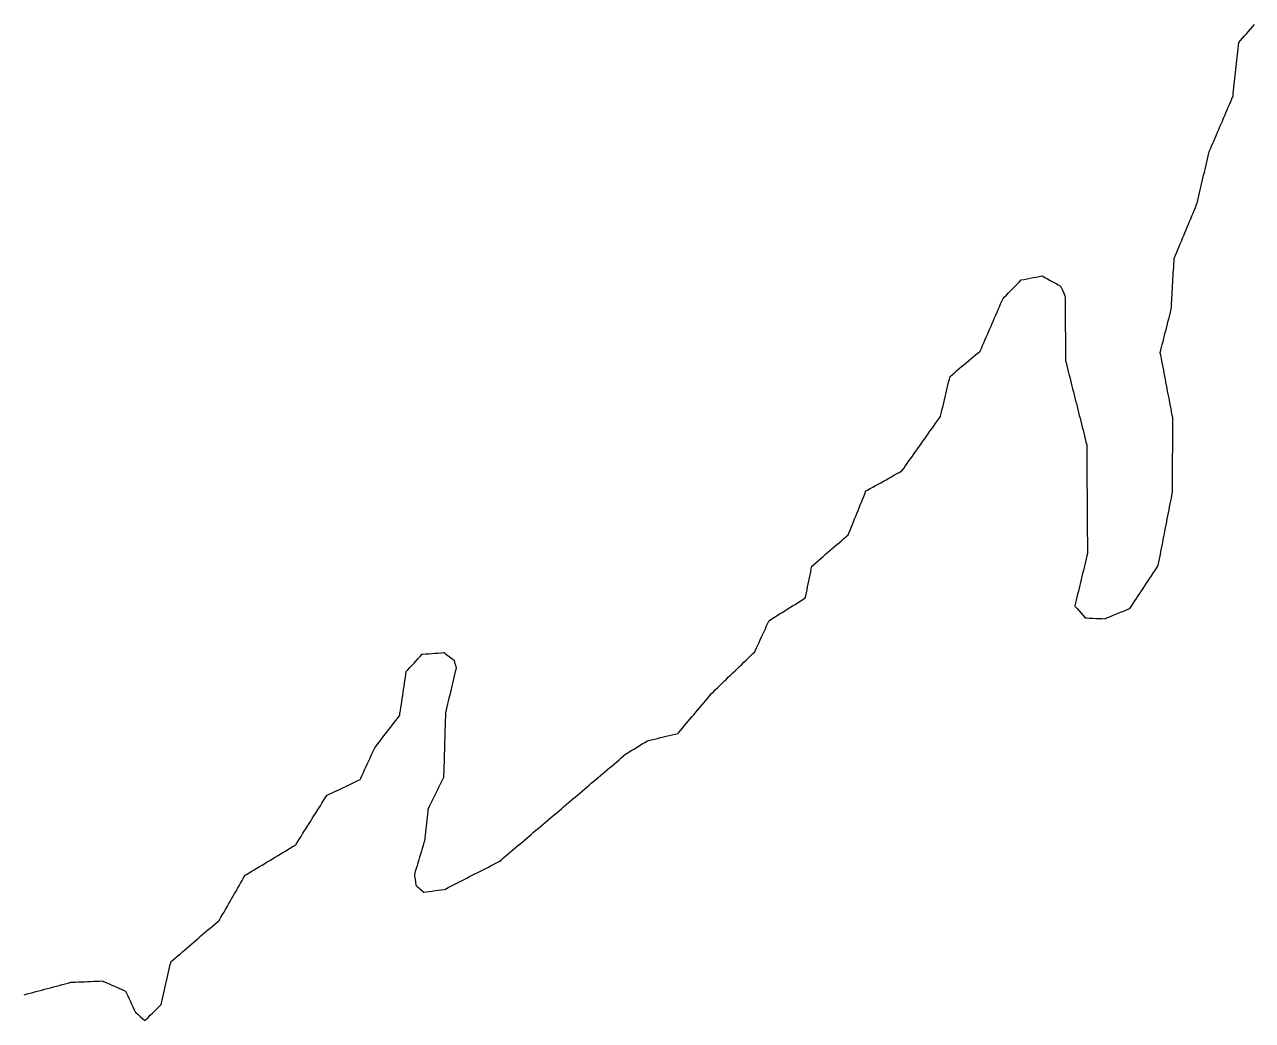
# Model space of a CAD drawing. Header units: millimetres. Extents: x 257 to 2289, y 96 to 1983.
# Drawn here: x 1321 to 1726.8, y 251.6 to 580.7 of the extents above; entities that cross this region are included whole.
import ezdxf

# ---------------------------------------------------------------- set-up
doc = ezdxf.new("R2010")
doc.units = ezdxf.units.MM
doc.layers.add('ALL_ISLANDS', color=7, linetype='Continuous')
doc.layers.add('OUTLINE_ISLAND_01', color=7, linetype='Continuous')

msp = doc.modelspace()

# ---------------------------------------------------------------- linework, layer by layer
at = {"layer": 'ALL_ISLANDS'}
msp.add_lwpolyline([(1320.8806, 260.119), (1321.8468, 260.3767), (1322.813, 260.6345), (1323.7793, 260.8923), (1324.7455, 261.1501), (1325.7117, 261.4078), (1326.6779, 261.6656), (1327.6441, 261.9234), (1328.6103, 262.1812), (1329.5765, 262.4389), (1330.5427, 262.6967), (1331.5089, 262.9545), (1332.4751, 263.2123), (1333.4413, 263.47), (1334.4075, 263.7278), (1335.3737, 263.9856), (1336.3399, 264.2434), (1336.8005, 264.2631), (1337.7996, 264.3058), (1338.7987, 264.3485), (1339.7978, 264.3913), (1340.7969, 264.434), (1341.796, 264.4767), (1342.7951, 264.5195), (1343.7941, 264.5622), (1344.7932, 264.6049), (1345.7923, 264.6476), (1346.7914, 264.6904), (1347.1096, 264.549), (1348.0234, 264.1428), (1348.9372, 263.7367), (1349.851, 263.3306), (1350.7648, 262.9244), (1351.6787, 262.5183), (1352.5925, 262.1122), (1353.5063, 261.706), (1354.4201, 261.2999), (1354.7258, 260.6353), (1355.1438, 259.7268), (1355.5617, 258.8183), (1355.9797, 257.9098), (1356.3976, 257.0014), (1356.8155, 256.0929), (1357.2335, 255.1844), (1357.6514, 254.2759), (1357.7331, 254.2073), (1358.4987, 253.564), (1359.2643, 252.9207), (1360.0299, 252.2774), (1360.7955, 251.6342), (1361.1171, 251.9499), (1361.8307, 252.6505), (1362.5442, 253.3511), (1363.2578, 254.0517), (1363.9713, 254.7523), (1364.6849, 255.4529), (1365.3984, 256.1535), (1366.112, 256.8541), (1366.2395, 257.4033), (1366.4656, 258.3774), (1366.6918, 259.3515), (1366.9179, 260.3256), (1367.1441, 261.2997), (1367.3702, 262.2738), (1367.5964, 263.2479), (1367.8225, 264.222), (1368.0487, 265.1961), (1368.2748, 266.1702), (1368.501, 267.1443), (1368.7271, 268.1184), (1368.9533, 269.0925), (1369.1794, 270.0666), (1369.4056, 271.0406), (1369.463, 271.0901), (1370.2212, 271.7422), (1370.9793, 272.3942), (1371.7375, 273.0463), (1372.4956, 273.6984), (1373.2538, 274.3505), (1374.0119, 275.0026), (1374.7701, 275.6547), (1375.5282, 276.3067), (1376.2864, 276.9588), (1377.0445, 277.6109), (1377.8027, 278.263), (1378.5608, 278.9151), (1379.319, 279.5671), (1380.0771, 280.2192), (1380.8353, 280.8713), (1381.5934, 281.5234), (1382.3516, 282.1755), (1383.1097, 282.8275), (1383.8679, 283.4796), (1384.626, 284.1317), (1385.3842, 284.7838), (1385.4282, 284.8603), (1385.9271, 285.7269), (1386.4259, 286.5936), (1386.9248, 287.4603), (1387.4237, 288.327), (1387.9225, 289.1936), (1388.4214, 290.0603), (1388.9202, 290.927), (1389.4191, 291.7937), (1389.918, 292.6604), (1390.4168, 293.527), (1390.9157, 294.3937), (1391.4146, 295.2604), (1391.9134, 296.1271), (1392.4123, 296.9938), (1392.9112, 297.8604), (1393.41, 298.7271), (1393.9089, 299.5938), (1394.3721, 299.8733), (1395.2283, 300.3899), (1396.0845, 300.9066), (1396.9407, 301.4232), (1397.797, 301.9398), (1398.6532, 302.4564), (1399.5094, 302.9731), (1400.3656, 303.4897), (1401.2218, 304.0063), (1402.078, 304.5229), (1402.9342, 305.0396), (1403.7904, 305.5562), (1404.6466, 306.0728), (1405.5029, 306.5894), (1406.3591, 307.1061), (1407.2153, 307.6227), (1408.0715, 308.1393), (1408.9277, 308.6559), (1409.7839, 309.1726), (1410.6401, 309.6892), (1410.7805, 309.9122), (1411.3133, 310.7584), (1411.846, 311.6047), (1412.3788, 312.4509), (1412.9116, 313.2972), (1413.4444, 314.1434), (1413.9772, 314.9897), (1414.5099, 315.8359), (1415.0427, 316.6822), (1415.5755, 317.5285), (1416.1083, 318.3747), (1416.641, 319.221), (1417.1738, 320.0672), (1417.7066, 320.9135), (1418.2394, 321.7597), (1418.7722, 322.606), (1419.3049, 323.4522), (1419.8377, 324.2985), (1420.3705, 325.1447), (1420.9033, 325.991), (1421.0512, 326.0615), (1421.9541, 326.4914), (1422.857, 326.9213), (1423.7599, 327.3512), (1424.6627, 327.7811), (1425.5656, 328.211), (1426.4685, 328.6409), (1427.3713, 329.0708), (1428.2742, 329.5007), (1429.1771, 329.9306), (1430.08, 330.3605), (1430.9828, 330.7904), (1431.8857, 331.2203), (1432.1295, 331.7444), (1432.5512, 332.6512), (1432.9729, 333.5579), (1433.3947, 334.4646), (1433.8164, 335.3713), (1434.2381, 336.2781), (1434.6598, 337.1848), (1435.0815, 338.0915), (1435.5032, 338.9983), (1435.925, 339.905), (1436.3467, 340.8117), (1436.7684, 341.7184), (1437.0858, 342.1331), (1437.6936, 342.9271), (1438.3015, 343.7212), (1438.9093, 344.5153), (1439.5172, 345.3093), (1440.125, 346.1034), (1440.7328, 346.8974), (1441.3407, 347.6915), (1441.9485, 348.4856), (1442.5563, 349.2796), (1443.1642, 350.0737), (1443.772, 350.8678), (1444.3799, 351.6618), (1444.9877, 352.4559), (1445.085, 353.0987), (1445.2346, 354.0874), (1445.3842, 355.0762), (1445.5339, 356.0649), (1445.6835, 357.0537), (1445.8332, 358.0424), (1445.9828, 359.0311), (1446.1324, 360.0199), (1446.2821, 361.0086), (1446.4317, 361.9974), (1446.5813, 362.9861), (1446.731, 363.9749), (1446.8806, 364.9636), (1447.0302, 365.9523), (1447.1799, 366.9411), (1447.6924, 367.5015), (1448.3672, 368.2395), (1449.042, 368.9775), (1449.7168, 369.7154), (1450.3916, 370.4534), (1451.0665, 371.1914), (1451.7413, 371.9294), (1452.4161, 372.6674), (1452.6588, 372.6842), (1453.6564, 372.7532), (1454.654, 372.8222), (1455.6516, 372.8913), (1456.6492, 372.9603), (1457.6469, 373.0294), (1458.6445, 373.0984), (1459.6421, 373.1675), (1459.7662, 373.0751), (1460.5682, 372.4778), (1461.3703, 371.8806), (1462.1724, 371.2834), (1462.9744, 370.6861), (1463.1557, 369.9558), (1463.3965, 368.9852), (1463.6374, 368.0146), (1463.605, 367.8795), (1463.3724, 366.9069), (1463.1397, 365.9344), (1462.907, 364.9618), (1462.6743, 363.9893), (1462.4417, 363.0167), (1462.209, 362.0442), (1461.9763, 361.0716), (1461.7436, 360.0991), (1461.511, 359.1265), (1461.2783, 358.1539), (1461.0456, 357.1814), (1460.8129, 356.2088), (1460.5803, 355.2363), (1460.3476, 354.2637), (1460.1149, 353.2912), (1460.1024, 352.8646), (1460.0731, 351.865), (1460.0437, 350.8654), (1460.0144, 349.8659), (1459.9851, 348.8663), (1459.9558, 347.8667), (1459.9265, 346.8671), (1459.8971, 345.8676), (1459.8678, 344.868), (1459.8385, 343.8684), (1459.8092, 342.8689), (1459.7798, 341.8693), (1459.7505, 340.8697), (1459.7212, 339.8702), (1459.6919, 338.8706), (1459.6625, 337.871), (1459.6332, 336.8714), (1459.6039, 335.8719), (1459.5746, 334.8723), (1459.5453, 333.8727), (1459.5159, 332.8732), (1459.4866, 331.8736), (1459.1781, 331.2498), (1458.7348, 330.3534), (1458.2914, 329.4571), (1457.8481, 328.5607), (1457.4048, 327.6643), (1456.9615, 326.768), (1456.5181, 325.8716), (1456.0748, 324.9753), (1455.6315, 324.0789), (1455.1882, 323.1825), (1454.7448, 322.2862), (1454.3015, 321.3898), (1454.2413, 320.8417), (1454.1321, 319.8477), (1454.0229, 318.8537), (1453.9137, 317.8597), (1453.8045, 316.8657), (1453.6953, 315.8716), (1453.5861, 314.8776), (1453.4769, 313.8836), (1453.3677, 312.8896), (1453.2585, 311.8956), (1453.1493, 310.9015), (1453.0057, 310.4215), (1452.7191, 309.4634), (1452.4326, 308.5053), (1452.146, 307.5473), (1451.8595, 306.5892), (1451.5729, 305.6311), (1451.2863, 304.6731), (1450.9998, 303.715), (1450.7132, 302.7569), (1450.4267, 301.7989), (1450.1401, 300.8408), (1449.8536, 299.8827), (1449.9324, 299.3004), (1450.0665, 298.3094), (1450.2007, 297.3185), (1450.3348, 296.3275), (1450.683, 296.0269), (1451.4399, 295.3734), (1452.1969, 294.7199), (1452.9538, 294.0664), (1453.7618, 294.1637), (1454.7546, 294.2831), (1455.7474, 294.4026), (1456.7403, 294.5221), (1457.7331, 294.6416), (1458.7259, 294.761), (1459.7188, 294.8805), (1460.0723, 295.061), (1460.9629, 295.5157), (1461.8536, 295.9704), (1462.7442, 296.4252), (1463.6348, 296.8799), (1464.5255, 297.3346), (1465.4161, 297.7893), (1466.3067, 298.2441), (1467.1974, 298.6988), (1468.088, 299.1535), (1468.9786, 299.6082), (1469.8693, 300.063), (1470.7599, 300.5177), (1471.6505, 300.9724), (1472.5411, 301.4271), (1473.4318, 301.8819), (1474.3224, 302.3366), (1475.213, 302.7913), (1476.1037, 303.246), (1476.9943, 303.7008), (1477.8849, 304.1555), (1478.5882, 304.7523), (1479.3506, 305.3994), (1480.1131, 306.0464), (1480.8755, 306.6935), (1481.638, 307.3405), (1482.4004, 307.9876), (1483.1628, 308.6346), (1483.9253, 309.2817), (1484.6877, 309.9287), (1485.4502, 310.5758), (1486.2126, 311.2228), (1486.9751, 311.8699), (1487.7375, 312.5169), (1488.5, 313.164), (1489.2624, 313.811), (1490.0249, 314.4581), (1490.7873, 315.1051), (1491.5497, 315.7522), (1492.3122, 316.3993), (1493.0746, 317.0463), (1493.8371, 317.6934), (1494.5995, 318.3404), (1495.362, 318.9875), (1496.1244, 319.6345), (1496.8869, 320.2816), (1497.6493, 320.9286), (1498.4118, 321.5757), (1499.1742, 322.2227), (1499.9366, 322.8698), (1500.6991, 323.5168), (1501.4615, 324.1639), (1502.224, 324.8109), (1502.9864, 325.458), (1503.7489, 326.105), (1504.5113, 326.7521), (1505.2738, 327.3991), (1506.0362, 328.0462), (1506.7987, 328.6933), (1507.5611, 329.3403), (1508.3235, 329.9874), (1509.086, 330.6344), (1509.8484, 331.2815), (1510.6109, 331.9285), (1511.3733, 332.5756), (1512.1358, 333.2226), (1512.8982, 333.8697), (1513.6607, 334.5167), (1514.4231, 335.1638), (1515.1856, 335.8108), (1515.948, 336.4579), (1516.7104, 337.1049), (1517.4729, 337.752), (1518.2353, 338.399), (1518.9978, 339.0461), (1519.7602, 339.6931), (1520.0292, 339.858), (1520.8819, 340.3804), (1521.7346, 340.9028), (1522.5873, 341.4252), (1523.44, 341.9477), (1524.2926, 342.4701), (1525.1453, 342.9925), (1525.998, 343.5149), (1526.8507, 344.0374), (1527.2684, 344.1389), (1528.2401, 344.3751), (1529.2118, 344.6113), (1530.1835, 344.8475), (1531.1552, 345.0836), (1532.1269, 345.3198), (1533.0986, 345.556), (1534.0703, 345.7922), (1535.042, 346.0284), (1536.0137, 346.2646), (1536.9854, 346.5008), (1537.1221, 346.6632), (1537.7659, 347.4284), (1538.4097, 348.1936), (1539.0535, 348.9588), (1539.6973, 349.724), (1540.3411, 350.4892), (1540.9849, 351.2544), (1541.6287, 352.0196), (1542.2725, 352.7848), (1542.9163, 353.55), (1543.5601, 354.3152), (1544.2039, 355.0804), (1544.8477, 355.8456), (1545.4915, 356.6107), (1546.1353, 357.3759), (1546.7791, 358.1411), (1547.4229, 358.9063), (1548.0667, 359.6715), (1548.6758, 360.2605), (1549.3947, 360.9557), (1550.1135, 361.6508), (1550.8324, 362.346), (1551.5512, 363.0411), (1552.2701, 363.7363), (1552.989, 364.4314), (1553.7078, 365.1266), (1554.4267, 365.8217), (1555.1456, 366.5169), (1555.8644, 367.212), (1556.5833, 367.9072), (1557.3022, 368.6023), (1558.021, 369.2975), (1558.7399, 369.9926), (1559.4588, 370.6878), (1560.1776, 371.3829), (1560.8965, 372.0781), (1561.6153, 372.7732), (1562.3342, 373.4684), (1562.4941, 373.8158), (1562.9124, 374.7241), (1563.3306, 375.6325), (1563.7488, 376.5408), (1564.167, 377.4491), (1564.5853, 378.3575), (1565.0035, 379.2658), (1565.4217, 380.1742), (1565.8399, 381.0825), (1566.2581, 381.9909), (1566.6764, 382.8992), (1567.0946, 383.8076), (1567.1584, 383.8473), (1568.0073, 384.3757), (1568.8563, 384.9041), (1569.7053, 385.4325), (1570.5543, 385.9609), (1571.4033, 386.4893), (1572.2523, 387.0178), (1573.1012, 387.5462), (1573.9502, 388.0746), (1574.7992, 388.603), (1575.6482, 389.1314), (1576.4972, 389.6599), (1577.3462, 390.1883), (1578.1951, 390.7167), (1579.0441, 391.2451), (1579.2, 391.9996), (1579.4022, 392.9789), (1579.6045, 393.9583), (1579.8068, 394.9376), (1580.009, 395.9169), (1580.2113, 396.8963), (1580.4135, 397.8756), (1580.6158, 398.8549), (1580.8181, 399.8342), (1581.0203, 400.8136), (1581.2226, 401.7929), (1581.8605, 402.3413), (1582.6187, 402.9932), (1583.377, 403.6452), (1584.1353, 404.2971), (1584.8936, 404.949), (1585.6519, 405.601), (1586.4101, 406.2529), (1587.1684, 406.9048), (1587.9267, 407.5568), (1588.685, 408.2087), (1589.4433, 408.8606), (1590.2015, 409.5125), (1590.9598, 410.1645), (1591.7181, 410.8164), (1592.4764, 411.4683), (1593.2347, 412.1203), (1593.4698, 412.7031), (1593.8439, 413.6305), (1594.218, 414.5579), (1594.5921, 415.4852), (1594.9662, 416.4126), (1595.3403, 417.34), (1595.7144, 418.2674), (1596.0885, 419.1948), (1596.4626, 420.1222), (1596.8367, 421.0496), (1597.2108, 421.977), (1597.5849, 422.9043), (1597.959, 423.8317), (1598.3331, 424.7591), (1598.7072, 425.6865), (1599.0813, 426.6139), (1599.6144, 426.9101), (1600.4885, 427.3957), (1601.3626, 427.8814), (1602.2368, 428.3671), (1603.1109, 428.8528), (1603.985, 429.3385), (1604.8592, 429.8242), (1605.7333, 430.3098), (1606.6075, 430.7955), (1607.4816, 431.2812), (1608.3557, 431.7669), (1609.2299, 432.2526), (1610.104, 432.7383), (1610.9781, 433.2239), (1610.9962, 433.2494), (1611.5741, 434.0656), (1612.152, 434.8817), (1612.7299, 435.6978), (1613.3077, 436.5139), (1613.8856, 437.33), (1614.4635, 438.1461), (1615.0414, 438.9622), (1615.6193, 439.7784), (1616.1972, 440.5945), (1616.7751, 441.4106), (1617.353, 442.2267), (1617.9309, 443.0428), (1618.5088, 443.8589), (1619.0866, 444.675), (1619.6645, 445.4912), (1620.2424, 446.3073), (1620.8203, 447.1234), (1621.3982, 447.9395), (1621.9761, 448.7556), (1622.554, 449.5717), (1623.1319, 450.3878), (1623.7098, 451.204), (1623.8581, 451.8249), (1624.0904, 452.7975), (1624.3227, 453.7701), (1624.555, 454.7428), (1624.7873, 455.7154), (1625.0196, 456.6881), (1625.252, 457.6607), (1625.4843, 458.6333), (1625.7166, 459.606), (1625.9489, 460.5786), (1626.1812, 461.5513), (1626.4135, 462.5239), (1626.6458, 463.4965), (1626.8781, 464.4692), (1626.8792, 464.4701), (1627.6455, 465.1125), (1628.4119, 465.755), (1629.1782, 466.3974), (1629.9445, 467.0399), (1630.7108, 467.6824), (1631.4771, 468.3248), (1632.2435, 468.9673), (1633.0098, 469.6097), (1633.7761, 470.2522), (1634.5424, 470.8946), (1635.3088, 471.5371), (1636.0751, 472.1796), (1636.8414, 472.822), (1637.2341, 473.7262), (1637.6325, 474.6434), (1638.0309, 475.5606), (1638.4293, 476.4779), (1638.8277, 477.3951), (1639.2261, 478.3123), (1639.6245, 479.2295), (1640.0229, 480.1467), (1640.4213, 481.0639), (1640.8197, 481.9811), (1641.2181, 482.8984), (1641.6165, 483.8156), (1642.0149, 484.7328), (1642.4133, 485.65), (1642.8117, 486.5672), (1643.2101, 487.4844), (1643.6085, 488.4016), (1644.0069, 489.3189), (1644.4053, 490.2361), (1644.8023, 490.637), (1645.506, 491.3474), (1646.2098, 492.0579), (1646.9135, 492.7684), (1647.6172, 493.4789), (1648.3209, 494.1893), (1649.0246, 494.8998), (1649.7284, 495.6103), (1650.4321, 496.3208), (1651.3772, 496.5082), (1652.3581, 496.7028), (1653.3389, 496.8973), (1654.3198, 497.0919), (1655.3007, 497.2865), (1656.2816, 497.481), (1657.2625, 497.6756), (1657.3153, 497.6463), (1658.1897, 497.1611), (1659.0641, 496.6759), (1659.9385, 496.1907), (1660.8129, 495.7055), (1661.6873, 495.2203), (1662.5617, 494.7351), (1663.4361, 494.2499), (1663.6318, 493.8172), (1664.044, 492.9061), (1664.4561, 491.995), (1664.8683, 491.0839), (1664.873, 490.5757), (1664.8822, 489.5757), (1664.8914, 488.5758), (1664.9007, 487.5758), (1664.9099, 486.5758), (1664.9191, 485.5759), (1664.9284, 484.5759), (1664.9376, 483.576), (1664.9468, 482.576), (1664.9561, 481.5761), (1664.9653, 480.5761), (1664.9745, 479.5761), (1664.9838, 478.5762), (1664.993, 477.5762), (1665.0022, 476.5763), (1665.0115, 475.5763), (1665.0207, 474.5764), (1665.0299, 473.5764), (1665.0392, 472.5764), (1665.0484, 471.5765), (1665.0576, 470.5765), (1665.0669, 469.5766), (1665.2036, 469.0343), (1665.4481, 468.0647), (1665.6926, 467.095), (1665.9371, 466.1254), (1666.1816, 465.1557), (1666.4261, 464.1861), (1666.6706, 463.2164), (1666.9151, 462.2468), (1667.1596, 461.2771), (1667.4041, 460.3075), (1667.6486, 459.3378), (1667.8931, 458.3682), (1668.1376, 457.3985), (1668.3822, 456.4289), (1668.6267, 455.4592), (1668.8712, 454.4896), (1669.1157, 453.5199), (1669.3602, 452.5503), (1669.6047, 451.5806), (1669.8492, 450.611), (1670.0937, 449.6414), (1670.3382, 448.6717), (1670.5827, 447.7021), (1670.8272, 446.7324), (1671.0717, 445.7628), (1671.3162, 444.7931), (1671.5607, 443.8235), (1671.8052, 442.8538), (1672.0497, 441.8842), (1672.0497, 441.8815), (1672.0564, 440.8815), (1672.0632, 439.8815), (1672.0699, 438.8816), (1672.0766, 437.8816), (1672.0834, 436.8816), (1672.0901, 435.8816), (1672.0968, 434.8817), (1672.1035, 433.8817), (1672.1103, 432.8817), (1672.117, 431.8817), (1672.1237, 430.8818), (1672.1305, 429.8818), (1672.1372, 428.8818), (1672.1439, 427.8818), (1672.1506, 426.8818), (1672.1574, 425.8819), (1672.1641, 424.8819), (1672.1708, 423.8819), (1672.1776, 422.8819), (1672.1843, 421.882), (1672.191, 420.882), (1672.1977, 419.882), (1672.2045, 418.882), (1672.2112, 417.882), (1672.2179, 416.8821), (1672.2247, 415.8821), (1672.2314, 414.8821), (1672.2381, 413.8821), (1672.2448, 412.8822), (1672.2516, 411.8822), (1672.2583, 410.8822), (1672.265, 409.8822), (1672.2718, 408.8823), (1672.2785, 407.8823), (1672.2852, 406.8823), (1672.2919, 405.8823), (1672.1129, 405.1423), (1671.8777, 404.1703), (1671.6426, 403.1984), (1671.4074, 402.2264), (1671.1723, 401.2544), (1670.9371, 400.2825), (1670.7019, 399.3105), (1670.4668, 398.3386), (1670.2316, 397.3666), (1669.9965, 396.3947), (1669.7613, 395.4227), (1669.5261, 394.4507), (1669.291, 393.4788), (1669.0558, 392.5068), (1668.8207, 391.5349), (1668.5855, 390.5629), (1668.3503, 389.591), (1668.1152, 388.619), (1668.2434, 388.4687), (1668.8924, 387.7079), (1669.5415, 386.9471), (1670.1905, 386.1864), (1670.8395, 385.4256), (1671.4885, 384.6648), (1672.0238, 384.6397), (1673.0227, 384.5928), (1674.0216, 384.5459), (1675.0205, 384.4991), (1676.0194, 384.4522), (1677.0183, 384.4053), (1678.0172, 384.3584), (1678.0208, 384.3599), (1678.9444, 384.7433), (1679.868, 385.1266), (1680.7916, 385.51), (1681.7152, 385.8934), (1682.6388, 386.2767), (1683.5624, 386.6601), (1684.486, 387.0434), (1685.4096, 387.4268), (1686.3332, 387.8102), (1686.8437, 388.5809), (1687.3959, 389.4146), (1687.9481, 390.2483), (1688.5004, 391.082), (1689.0526, 391.9157), (1689.6048, 392.7494), (1690.157, 393.5831), (1690.7092, 394.4168), (1691.2614, 395.2505), (1691.8137, 396.0842), (1692.3659, 396.9179), (1692.9181, 397.7516), (1693.4703, 398.5853), (1694.0225, 399.419), (1694.5747, 400.2527), (1695.127, 401.0864), (1695.6792, 401.9201), (1695.8249, 402.6707), (1696.0156, 403.6524), (1696.2062, 404.634), (1696.3968, 405.6157), (1696.5875, 406.5973), (1696.7781, 407.579), (1696.9687, 408.5607), (1697.1594, 409.5423), (1697.35, 410.524), (1697.5406, 411.5056), (1697.7313, 412.4873), (1697.9219, 413.469), (1698.1125, 414.4506), (1698.3032, 415.4323), (1698.4938, 416.4139), (1698.6844, 417.3956), (1698.8751, 418.3773), (1699.0657, 419.3589), (1699.2563, 420.3406), (1699.447, 421.3223), (1699.6376, 422.3039), (1699.8282, 423.2856), (1700.0189, 424.2672), (1700.2095, 425.2489), (1700.4001, 426.2306), (1700.402, 426.6426), (1700.4064, 427.6426), (1700.4108, 428.6426), (1700.4153, 429.6426), (1700.4197, 430.6425), (1700.4242, 431.6425), (1700.4286, 432.6425), (1700.433, 433.6425), (1700.4375, 434.6425), (1700.4419, 435.6425), (1700.4463, 436.6425), (1700.4508, 437.6425), (1700.4552, 438.6425), (1700.4596, 439.6425), (1700.4641, 440.6424), (1700.4685, 441.6424), (1700.473, 442.6424), (1700.4774, 443.6424), (1700.4818, 444.6424), (1700.4863, 445.6424), (1700.4907, 446.6424), (1700.4951, 447.6424), (1700.4996, 448.6424), (1700.504, 449.6424), (1700.5084, 450.6423), (1700.4816, 450.783), (1700.2945, 451.7654), (1700.1073, 452.7477), (1699.9202, 453.73), (1699.733, 454.7124), (1699.5459, 455.6947), (1699.3587, 456.677), (1699.1716, 457.6594), (1698.9844, 458.6417), (1698.7972, 459.624), (1698.6101, 460.6064), (1698.4229, 461.5887), (1698.2358, 462.571), (1698.0486, 463.5533), (1697.8615, 464.5357), (1697.6743, 465.518), (1697.4872, 466.5003), (1697.3, 467.4827), (1697.1129, 468.465), (1696.9257, 469.4473), (1696.7385, 470.4297), (1696.5514, 471.412), (1696.3642, 472.3943), (1696.5427, 473.0984), (1696.7884, 474.0677), (1697.034, 475.0371), (1697.2797, 476.0064), (1697.5254, 476.9758), (1697.7711, 477.9451), (1698.0168, 478.9145), (1698.2625, 479.8838), (1698.5081, 480.8532), (1698.7538, 481.8225), (1698.9995, 482.7919), (1699.2452, 483.7612), (1699.4909, 484.7306), (1699.7366, 485.6999), (1699.9822, 486.6693), (1700.0342, 487.5613), (1700.0924, 488.5596), (1700.1506, 489.5579), (1700.2088, 490.5562), (1700.267, 491.5545), (1700.3252, 492.5528), (1700.3834, 493.5511), (1700.4415, 494.5495), (1700.4997, 495.5478), (1700.5579, 496.5461), (1700.6161, 497.5444), (1700.6743, 498.5427), (1700.7325, 499.541), (1700.7907, 500.5393), (1700.8489, 501.5376), (1700.907, 502.5359), (1700.9652, 503.5342), (1701.0131, 503.6481), (1701.4004, 504.57), (1701.7878, 505.492), (1702.1751, 506.4139), (1702.5625, 507.3358), (1702.9498, 508.2578), (1703.3372, 509.1797), (1703.7245, 510.1016), (1704.1119, 511.0236), (1704.4992, 511.9455), (1704.8866, 512.8674), (1705.2739, 513.7894), (1705.6612, 514.7113), (1706.0486, 515.6332), (1706.4359, 516.5552), (1706.8233, 517.4771), (1707.2106, 518.399), (1707.598, 519.321), (1707.9853, 520.2429), (1708.3727, 521.1648), (1708.3829, 521.208), (1708.6142, 522.1809), (1708.8454, 523.1538), (1709.0767, 524.1267), (1709.3079, 525.0996), (1709.5392, 526.0725), (1709.7704, 527.0454), (1710.0016, 528.0183), (1710.2329, 528.9912), (1710.4641, 529.9641), (1710.6954, 530.937), (1710.9266, 531.9099), (1711.1578, 532.8828), (1711.3891, 533.8557), (1711.6203, 534.8286), (1711.8516, 535.8015), (1712.0828, 536.7744), (1712.3141, 537.7473), (1712.5453, 538.7202), (1712.5496, 538.7301), (1712.9428, 539.6495), (1713.3361, 540.569), (1713.7293, 541.4884), (1714.1226, 542.4078), (1714.5158, 543.3272), (1714.9091, 544.2467), (1715.3024, 545.1661), (1715.6956, 546.0855), (1716.0889, 547.005), (1716.4821, 547.9244), (1716.8754, 548.8438), (1717.2686, 549.7632), (1717.6619, 550.6827), (1718.0552, 551.6021), (1718.4484, 552.5215), (1718.8417, 553.441), (1719.2349, 554.3604), (1719.6282, 555.2798), (1720.0214, 556.1992), (1720.4147, 557.1187), (1720.499, 557.896), (1720.6067, 558.8902), (1720.7145, 559.8843), (1720.8223, 560.8785), (1720.93, 561.8727), (1721.0378, 562.8669), (1721.1455, 563.861), (1721.2533, 564.8552), (1721.3611, 565.8494), (1721.4688, 566.8436), (1721.5766, 567.8377), (1721.6844, 568.8319), (1721.7921, 569.8261), (1721.8999, 570.8203), (1722.0077, 571.8145), (1722.1154, 572.8086), (1722.2232, 573.8028), (1722.3309, 574.797), (1722.8809, 575.4321), (1723.5355, 576.1881), (1724.1901, 576.9441), (1724.8447, 577.7), (1725.4993, 578.456), (1726.1539, 579.212), (1726.8085, 579.968), (1727.4631, 580.7239)], dxfattribs=at)
at = {"layer": 'OUTLINE_ISLAND_01'}
msp.add_lwpolyline([(1320.8806, 260.119), (1321.8468, 260.3767), (1322.813, 260.6345), (1323.7793, 260.8923), (1324.7455, 261.1501), (1325.7117, 261.4078), (1326.6779, 261.6656), (1327.6441, 261.9234), (1328.6103, 262.1812), (1329.5765, 262.4389), (1330.5427, 262.6967), (1331.5089, 262.9545), (1332.4751, 263.2123), (1333.4413, 263.47), (1334.4075, 263.7278), (1335.3737, 263.9856), (1336.3399, 264.2434), (1336.8005, 264.2631), (1337.7996, 264.3058), (1338.7987, 264.3485), (1339.7978, 264.3913), (1340.7969, 264.434), (1341.796, 264.4767), (1342.7951, 264.5195), (1343.7941, 264.5622), (1344.7932, 264.6049), (1345.7923, 264.6476), (1346.7914, 264.6904), (1347.1096, 264.549), (1348.0234, 264.1428), (1348.9372, 263.7367), (1349.851, 263.3306), (1350.7648, 262.9244), (1351.6787, 262.5183), (1352.5925, 262.1122), (1353.5063, 261.706), (1354.4201, 261.2999), (1354.7258, 260.6353), (1355.1438, 259.7268), (1355.5617, 258.8183), (1355.9797, 257.9098), (1356.3976, 257.0014), (1356.8155, 256.0929), (1357.2335, 255.1844), (1357.6514, 254.2759), (1357.7331, 254.2073), (1358.4987, 253.564), (1359.2643, 252.9207), (1360.0299, 252.2774), (1360.7955, 251.6342), (1361.1171, 251.9499), (1361.8307, 252.6505), (1362.5442, 253.3511), (1363.2578, 254.0517), (1363.9713, 254.7523), (1364.6849, 255.4529), (1365.3984, 256.1535), (1366.112, 256.8541), (1366.2395, 257.4033), (1366.4656, 258.3774), (1366.6918, 259.3515), (1366.9179, 260.3256), (1367.1441, 261.2997), (1367.3702, 262.2738), (1367.5964, 263.2479), (1367.8225, 264.222), (1368.0487, 265.1961), (1368.2748, 266.1702), (1368.501, 267.1443), (1368.7271, 268.1184), (1368.9533, 269.0925), (1369.1794, 270.0666), (1369.4056, 271.0406), (1369.463, 271.0901), (1370.2212, 271.7422), (1370.9793, 272.3942), (1371.7375, 273.0463), (1372.4956, 273.6984), (1373.2538, 274.3505), (1374.0119, 275.0026), (1374.7701, 275.6547), (1375.5282, 276.3067), (1376.2864, 276.9588), (1377.0445, 277.6109), (1377.8027, 278.263), (1378.5608, 278.9151), (1379.319, 279.5671), (1380.0771, 280.2192), (1380.8353, 280.8713), (1381.5934, 281.5234), (1382.3516, 282.1755), (1383.1097, 282.8275), (1383.8679, 283.4796), (1384.626, 284.1317), (1385.3842, 284.7838), (1385.4282, 284.8603), (1385.9271, 285.7269), (1386.4259, 286.5936), (1386.9248, 287.4603), (1387.4237, 288.327), (1387.9225, 289.1936), (1388.4214, 290.0603), (1388.9202, 290.927), (1389.4191, 291.7937), (1389.918, 292.6604), (1390.4168, 293.527), (1390.9157, 294.3937), (1391.4146, 295.2604), (1391.9134, 296.1271), (1392.4123, 296.9938), (1392.9112, 297.8604), (1393.41, 298.7271), (1393.9089, 299.5938), (1394.3721, 299.8733), (1395.2283, 300.3899), (1396.0845, 300.9066), (1396.9407, 301.4232), (1397.797, 301.9398), (1398.6532, 302.4564), (1399.5094, 302.9731), (1400.3656, 303.4897), (1401.2218, 304.0063), (1402.078, 304.5229), (1402.9342, 305.0396), (1403.7904, 305.5562), (1404.6466, 306.0728), (1405.5029, 306.5894), (1406.3591, 307.1061), (1407.2153, 307.6227), (1408.0715, 308.1393), (1408.9277, 308.6559), (1409.7839, 309.1726), (1410.6401, 309.6892), (1410.7805, 309.9122), (1411.3133, 310.7584), (1411.846, 311.6047), (1412.3788, 312.4509), (1412.9116, 313.2972), (1413.4444, 314.1434), (1413.9772, 314.9897), (1414.5099, 315.8359), (1415.0427, 316.6822), (1415.5755, 317.5285), (1416.1083, 318.3747), (1416.641, 319.221), (1417.1738, 320.0672), (1417.7066, 320.9135), (1418.2394, 321.7597), (1418.7722, 322.606), (1419.3049, 323.4522), (1419.8377, 324.2985), (1420.3705, 325.1447), (1420.9033, 325.991), (1421.0512, 326.0615), (1421.9541, 326.4914), (1422.857, 326.9213), (1423.7599, 327.3512), (1424.6627, 327.7811), (1425.5656, 328.211), (1426.4685, 328.6409), (1427.3713, 329.0708), (1428.2742, 329.5007), (1429.1771, 329.9306), (1430.08, 330.3605), (1430.9828, 330.7904), (1431.8857, 331.2203), (1432.1295, 331.7444), (1432.5512, 332.6512), (1432.9729, 333.5579), (1433.3947, 334.4646), (1433.8164, 335.3713), (1434.2381, 336.2781), (1434.6598, 337.1848), (1435.0815, 338.0915), (1435.5032, 338.9983), (1435.925, 339.905), (1436.3467, 340.8117), (1436.7684, 341.7184), (1437.0858, 342.1331), (1437.6936, 342.9271), (1438.3015, 343.7212), (1438.9093, 344.5153), (1439.5172, 345.3093), (1440.125, 346.1034), (1440.7328, 346.8974), (1441.3407, 347.6915), (1441.9485, 348.4856), (1442.5563, 349.2796), (1443.1642, 350.0737), (1443.772, 350.8678), (1444.3799, 351.6618), (1444.9877, 352.4559), (1445.085, 353.0987), (1445.2346, 354.0874), (1445.3842, 355.0762), (1445.5339, 356.0649), (1445.6835, 357.0537), (1445.8332, 358.0424), (1445.9828, 359.0311), (1446.1324, 360.0199), (1446.2821, 361.0086), (1446.4317, 361.9974), (1446.5813, 362.9861), (1446.731, 363.9749), (1446.8806, 364.9636), (1447.0302, 365.9523), (1447.1799, 366.9411), (1447.6924, 367.5015), (1448.3672, 368.2395), (1449.042, 368.9775), (1449.7168, 369.7154), (1450.3916, 370.4534), (1451.0665, 371.1914), (1451.7413, 371.9294), (1452.4161, 372.6674), (1452.6588, 372.6842), (1453.6564, 372.7532), (1454.654, 372.8222), (1455.6516, 372.8913), (1456.6492, 372.9603), (1457.6469, 373.0294), (1458.6445, 373.0984), (1459.6421, 373.1675), (1459.7662, 373.0751), (1460.5682, 372.4778), (1461.3703, 371.8806), (1462.1724, 371.2834), (1462.9744, 370.6861), (1463.1557, 369.9558), (1463.3965, 368.9852), (1463.6374, 368.0146), (1463.605, 367.8795), (1463.3724, 366.9069), (1463.1397, 365.9344), (1462.907, 364.9618), (1462.6743, 363.9893), (1462.4417, 363.0167), (1462.209, 362.0442), (1461.9763, 361.0716), (1461.7436, 360.0991), (1461.511, 359.1265), (1461.2783, 358.1539), (1461.0456, 357.1814), (1460.8129, 356.2088), (1460.5803, 355.2363), (1460.3476, 354.2637), (1460.1149, 353.2912), (1460.1024, 352.8646), (1460.0731, 351.865), (1460.0437, 350.8654), (1460.0144, 349.8659), (1459.9851, 348.8663), (1459.9558, 347.8667), (1459.9265, 346.8671), (1459.8971, 345.8676), (1459.8678, 344.868), (1459.8385, 343.8684), (1459.8092, 342.8689), (1459.7798, 341.8693), (1459.7505, 340.8697), (1459.7212, 339.8702), (1459.6919, 338.8706), (1459.6625, 337.871), (1459.6332, 336.8714), (1459.6039, 335.8719), (1459.5746, 334.8723), (1459.5453, 333.8727), (1459.5159, 332.8732), (1459.4866, 331.8736), (1459.1781, 331.2498), (1458.7348, 330.3534), (1458.2914, 329.4571), (1457.8481, 328.5607), (1457.4048, 327.6643), (1456.9615, 326.768), (1456.5181, 325.8716), (1456.0748, 324.9753), (1455.6315, 324.0789), (1455.1882, 323.1825), (1454.7448, 322.2862), (1454.3015, 321.3898), (1454.2413, 320.8417), (1454.1321, 319.8477), (1454.0229, 318.8537), (1453.9137, 317.8597), (1453.8045, 316.8657), (1453.6953, 315.8716), (1453.5861, 314.8776), (1453.4769, 313.8836), (1453.3677, 312.8896), (1453.2585, 311.8956), (1453.1493, 310.9015), (1453.0057, 310.4215), (1452.7191, 309.4634), (1452.4326, 308.5053), (1452.146, 307.5473), (1451.8595, 306.5892), (1451.5729, 305.6311), (1451.2863, 304.6731), (1450.9998, 303.715), (1450.7132, 302.7569), (1450.4267, 301.7989), (1450.1401, 300.8408), (1449.8536, 299.8827), (1449.9324, 299.3004), (1450.0665, 298.3094), (1450.2007, 297.3185), (1450.3348, 296.3275), (1450.683, 296.0269), (1451.4399, 295.3734), (1452.1969, 294.7199), (1452.9538, 294.0664), (1453.7618, 294.1637), (1454.7546, 294.2831), (1455.7474, 294.4026), (1456.7403, 294.5221), (1457.7331, 294.6416), (1458.7259, 294.761), (1459.7188, 294.8805), (1460.0723, 295.061), (1460.9629, 295.5157), (1461.8536, 295.9704), (1462.7442, 296.4252), (1463.6348, 296.8799), (1464.5255, 297.3346), (1465.4161, 297.7893), (1466.3067, 298.2441), (1467.1974, 298.6988), (1468.088, 299.1535), (1468.9786, 299.6082), (1469.8693, 300.063), (1470.7599, 300.5177), (1471.6505, 300.9724), (1472.5411, 301.4271), (1473.4318, 301.8819), (1474.3224, 302.3366), (1475.213, 302.7913), (1476.1037, 303.246), (1476.9943, 303.7008), (1477.8849, 304.1555), (1478.5882, 304.7523), (1479.3506, 305.3994), (1480.1131, 306.0464), (1480.8755, 306.6935), (1481.638, 307.3405), (1482.4004, 307.9876), (1483.1628, 308.6346), (1483.9253, 309.2817), (1484.6877, 309.9287), (1485.4502, 310.5758), (1486.2126, 311.2228), (1486.9751, 311.8699), (1487.7375, 312.5169), (1488.5, 313.164), (1489.2624, 313.811), (1490.0249, 314.4581), (1490.7873, 315.1051), (1491.5497, 315.7522), (1492.3122, 316.3993), (1493.0746, 317.0463), (1493.8371, 317.6934), (1494.5995, 318.3404), (1495.362, 318.9875), (1496.1244, 319.6345), (1496.8869, 320.2816), (1497.6493, 320.9286), (1498.4118, 321.5757), (1499.1742, 322.2227), (1499.9366, 322.8698), (1500.6991, 323.5168), (1501.4615, 324.1639), (1502.224, 324.8109), (1502.9864, 325.458), (1503.7489, 326.105), (1504.5113, 326.7521), (1505.2738, 327.3991), (1506.0362, 328.0462), (1506.7987, 328.6933), (1507.5611, 329.3403), (1508.3235, 329.9874), (1509.086, 330.6344), (1509.8484, 331.2815), (1510.6109, 331.9285), (1511.3733, 332.5756), (1512.1358, 333.2226), (1512.8982, 333.8697), (1513.6607, 334.5167), (1514.4231, 335.1638), (1515.1856, 335.8108), (1515.948, 336.4579), (1516.7104, 337.1049), (1517.4729, 337.752), (1518.2353, 338.399), (1518.9978, 339.0461), (1519.7602, 339.6931), (1520.0292, 339.858), (1520.8819, 340.3804), (1521.7346, 340.9028), (1522.5873, 341.4252), (1523.44, 341.9477), (1524.2926, 342.4701), (1525.1453, 342.9925), (1525.998, 343.5149), (1526.8507, 344.0374), (1527.2684, 344.1389), (1528.2401, 344.3751), (1529.2118, 344.6113), (1530.1835, 344.8475), (1531.1552, 345.0836), (1532.1269, 345.3198), (1533.0986, 345.556), (1534.0703, 345.7922), (1535.042, 346.0284), (1536.0137, 346.2646), (1536.9854, 346.5008), (1537.1221, 346.6632), (1537.7659, 347.4284), (1538.4097, 348.1936), (1539.0535, 348.9588), (1539.6973, 349.724), (1540.3411, 350.4892), (1540.9849, 351.2544), (1541.6287, 352.0196), (1542.2725, 352.7848), (1542.9163, 353.55), (1543.5601, 354.3152), (1544.2039, 355.0804), (1544.8477, 355.8456), (1545.4915, 356.6107), (1546.1353, 357.3759), (1546.7791, 358.1411), (1547.4229, 358.9063), (1548.0667, 359.6715), (1548.6758, 360.2605), (1549.3947, 360.9557), (1550.1135, 361.6508), (1550.8324, 362.346), (1551.5512, 363.0411), (1552.2701, 363.7363), (1552.989, 364.4314), (1553.7078, 365.1266), (1554.4267, 365.8217), (1555.1456, 366.5169), (1555.8644, 367.212), (1556.5833, 367.9072), (1557.3022, 368.6023), (1558.021, 369.2975), (1558.7399, 369.9926), (1559.4588, 370.6878), (1560.1776, 371.3829), (1560.8965, 372.0781), (1561.6153, 372.7732), (1562.3342, 373.4684), (1562.4941, 373.8158), (1562.9124, 374.7241), (1563.3306, 375.6325), (1563.7488, 376.5408), (1564.167, 377.4491), (1564.5853, 378.3575), (1565.0035, 379.2658), (1565.4217, 380.1742), (1565.8399, 381.0825), (1566.2581, 381.9909), (1566.6764, 382.8992), (1567.0946, 383.8076), (1567.1584, 383.8473), (1568.0073, 384.3757), (1568.8563, 384.9041), (1569.7053, 385.4325), (1570.5543, 385.9609), (1571.4033, 386.4893), (1572.2523, 387.0178), (1573.1012, 387.5462), (1573.9502, 388.0746), (1574.7992, 388.603), (1575.6482, 389.1314), (1576.4972, 389.6599), (1577.3462, 390.1883), (1578.1951, 390.7167), (1579.0441, 391.2451), (1579.2, 391.9996), (1579.4022, 392.9789), (1579.6045, 393.9583), (1579.8068, 394.9376), (1580.009, 395.9169), (1580.2113, 396.8963), (1580.4135, 397.8756), (1580.6158, 398.8549), (1580.8181, 399.8342), (1581.0203, 400.8136), (1581.2226, 401.7929), (1581.8605, 402.3413), (1582.6187, 402.9932), (1583.377, 403.6452), (1584.1353, 404.2971), (1584.8936, 404.949), (1585.6519, 405.601), (1586.4101, 406.2529), (1587.1684, 406.9048), (1587.9267, 407.5568), (1588.685, 408.2087), (1589.4433, 408.8606), (1590.2015, 409.5125), (1590.9598, 410.1645), (1591.7181, 410.8164), (1592.4764, 411.4683), (1593.2347, 412.1203), (1593.4698, 412.7031), (1593.8439, 413.6305), (1594.218, 414.5579), (1594.5921, 415.4852), (1594.9662, 416.4126), (1595.3403, 417.34), (1595.7144, 418.2674), (1596.0885, 419.1948), (1596.4626, 420.1222), (1596.8367, 421.0496), (1597.2108, 421.977), (1597.5849, 422.9043), (1597.959, 423.8317), (1598.3331, 424.7591), (1598.7072, 425.6865), (1599.0813, 426.6139), (1599.6144, 426.9101), (1600.4885, 427.3957), (1601.3626, 427.8814), (1602.2368, 428.3671), (1603.1109, 428.8528), (1603.985, 429.3385), (1604.8592, 429.8242), (1605.7333, 430.3098), (1606.6075, 430.7955), (1607.4816, 431.2812), (1608.3557, 431.7669), (1609.2299, 432.2526), (1610.104, 432.7383), (1610.9781, 433.2239), (1610.9962, 433.2494), (1611.5741, 434.0656), (1612.152, 434.8817), (1612.7299, 435.6978), (1613.3077, 436.5139), (1613.8856, 437.33), (1614.4635, 438.1461), (1615.0414, 438.9622), (1615.6193, 439.7784), (1616.1972, 440.5945), (1616.7751, 441.4106), (1617.353, 442.2267), (1617.9309, 443.0428), (1618.5088, 443.8589), (1619.0866, 444.675), (1619.6645, 445.4912), (1620.2424, 446.3073), (1620.8203, 447.1234), (1621.3982, 447.9395), (1621.9761, 448.7556), (1622.554, 449.5717), (1623.1319, 450.3878), (1623.7098, 451.204), (1623.8581, 451.8249), (1624.0904, 452.7975), (1624.3227, 453.7701), (1624.555, 454.7428), (1624.7873, 455.7154), (1625.0196, 456.6881), (1625.252, 457.6607), (1625.4843, 458.6333), (1625.7166, 459.606), (1625.9489, 460.5786), (1626.1812, 461.5513), (1626.4135, 462.5239), (1626.6458, 463.4965), (1626.8781, 464.4692), (1626.8792, 464.4701), (1627.6455, 465.1125), (1628.4119, 465.755), (1629.1782, 466.3974), (1629.9445, 467.0399), (1630.7108, 467.6824), (1631.4771, 468.3248), (1632.2435, 468.9673), (1633.0098, 469.6097), (1633.7761, 470.2522), (1634.5424, 470.8946), (1635.3088, 471.5371), (1636.0751, 472.1796), (1636.8414, 472.822), (1637.2341, 473.7262), (1637.6325, 474.6434), (1638.0309, 475.5606), (1638.4293, 476.4779), (1638.8277, 477.3951), (1639.2261, 478.3123), (1639.6245, 479.2295), (1640.0229, 480.1467), (1640.4213, 481.0639), (1640.8197, 481.9811), (1641.2181, 482.8984), (1641.6165, 483.8156), (1642.0149, 484.7328), (1642.4133, 485.65), (1642.8117, 486.5672), (1643.2101, 487.4844), (1643.6085, 488.4016), (1644.0069, 489.3189), (1644.4053, 490.2361), (1644.8023, 490.637), (1645.506, 491.3474), (1646.2098, 492.0579), (1646.9135, 492.7684), (1647.6172, 493.4789), (1648.3209, 494.1893), (1649.0246, 494.8998), (1649.7284, 495.6103), (1650.4321, 496.3208), (1651.3772, 496.5082), (1652.3581, 496.7028), (1653.3389, 496.8973), (1654.3198, 497.0919), (1655.3007, 497.2865), (1656.2816, 497.481), (1657.2625, 497.6756), (1657.3153, 497.6463), (1658.1897, 497.1611), (1659.0641, 496.6759), (1659.9385, 496.1907), (1660.8129, 495.7055), (1661.6873, 495.2203), (1662.5617, 494.7351), (1663.4361, 494.2499), (1663.6318, 493.8172), (1664.044, 492.9061), (1664.4561, 491.995), (1664.8683, 491.0839), (1664.873, 490.5757), (1664.8822, 489.5757), (1664.8914, 488.5758), (1664.9007, 487.5758), (1664.9099, 486.5758), (1664.9191, 485.5759), (1664.9284, 484.5759), (1664.9376, 483.576), (1664.9468, 482.576), (1664.9561, 481.5761), (1664.9653, 480.5761), (1664.9745, 479.5761), (1664.9838, 478.5762), (1664.993, 477.5762), (1665.0022, 476.5763), (1665.0115, 475.5763), (1665.0207, 474.5764), (1665.0299, 473.5764), (1665.0392, 472.5764), (1665.0484, 471.5765), (1665.0576, 470.5765), (1665.0669, 469.5766), (1665.2036, 469.0343), (1665.4481, 468.0647), (1665.6926, 467.095), (1665.9371, 466.1254), (1666.1816, 465.1557), (1666.4261, 464.1861), (1666.6706, 463.2164), (1666.9151, 462.2468), (1667.1596, 461.2771), (1667.4041, 460.3075), (1667.6486, 459.3378), (1667.8931, 458.3682), (1668.1376, 457.3985), (1668.3822, 456.4289), (1668.6267, 455.4592), (1668.8712, 454.4896), (1669.1157, 453.5199), (1669.3602, 452.5503), (1669.6047, 451.5806), (1669.8492, 450.611), (1670.0937, 449.6414), (1670.3382, 448.6717), (1670.5827, 447.7021), (1670.8272, 446.7324), (1671.0717, 445.7628), (1671.3162, 444.7931), (1671.5607, 443.8235), (1671.8052, 442.8538), (1672.0497, 441.8842), (1672.0497, 441.8815), (1672.0564, 440.8815), (1672.0632, 439.8815), (1672.0699, 438.8816), (1672.0766, 437.8816), (1672.0834, 436.8816), (1672.0901, 435.8816), (1672.0968, 434.8817), (1672.1035, 433.8817), (1672.1103, 432.8817), (1672.117, 431.8817), (1672.1237, 430.8818), (1672.1305, 429.8818), (1672.1372, 428.8818), (1672.1439, 427.8818), (1672.1506, 426.8818), (1672.1574, 425.8819), (1672.1641, 424.8819), (1672.1708, 423.8819), (1672.1776, 422.8819), (1672.1843, 421.882), (1672.191, 420.882), (1672.1977, 419.882), (1672.2045, 418.882), (1672.2112, 417.882), (1672.2179, 416.8821), (1672.2247, 415.8821), (1672.2314, 414.8821), (1672.2381, 413.8821), (1672.2448, 412.8822), (1672.2516, 411.8822), (1672.2583, 410.8822), (1672.265, 409.8822), (1672.2718, 408.8823), (1672.2785, 407.8823), (1672.2852, 406.8823), (1672.2919, 405.8823), (1672.1129, 405.1423), (1671.8777, 404.1703), (1671.6426, 403.1984), (1671.4074, 402.2264), (1671.1723, 401.2544), (1670.9371, 400.2825), (1670.7019, 399.3105), (1670.4668, 398.3386), (1670.2316, 397.3666), (1669.9965, 396.3947), (1669.7613, 395.4227), (1669.5261, 394.4507), (1669.291, 393.4788), (1669.0558, 392.5068), (1668.8207, 391.5349), (1668.5855, 390.5629), (1668.3503, 389.591), (1668.1152, 388.619), (1668.2434, 388.4687), (1668.8924, 387.7079), (1669.5415, 386.9471), (1670.1905, 386.1864), (1670.8395, 385.4256), (1671.4885, 384.6648), (1672.0238, 384.6397), (1673.0227, 384.5928), (1674.0216, 384.5459), (1675.0205, 384.4991), (1676.0194, 384.4522), (1677.0183, 384.4053), (1678.0172, 384.3584), (1678.0208, 384.3599), (1678.9444, 384.7433), (1679.868, 385.1266), (1680.7916, 385.51), (1681.7152, 385.8934), (1682.6388, 386.2767), (1683.5624, 386.6601), (1684.486, 387.0434), (1685.4096, 387.4268), (1686.3332, 387.8102), (1686.8437, 388.5809), (1687.3959, 389.4146), (1687.9481, 390.2483), (1688.5004, 391.082), (1689.0526, 391.9157), (1689.6048, 392.7494), (1690.157, 393.5831), (1690.7092, 394.4168), (1691.2614, 395.2505), (1691.8137, 396.0842), (1692.3659, 396.9179), (1692.9181, 397.7516), (1693.4703, 398.5853), (1694.0225, 399.419), (1694.5747, 400.2527), (1695.127, 401.0864), (1695.6792, 401.9201), (1695.8249, 402.6707), (1696.0156, 403.6524), (1696.2062, 404.634), (1696.3968, 405.6157), (1696.5875, 406.5973), (1696.7781, 407.579), (1696.9687, 408.5607), (1697.1594, 409.5423), (1697.35, 410.524), (1697.5406, 411.5056), (1697.7313, 412.4873), (1697.9219, 413.469), (1698.1125, 414.4506), (1698.3032, 415.4323), (1698.4938, 416.4139), (1698.6844, 417.3956), (1698.8751, 418.3773), (1699.0657, 419.3589), (1699.2563, 420.3406), (1699.447, 421.3223), (1699.6376, 422.3039), (1699.8282, 423.2856), (1700.0189, 424.2672), (1700.2095, 425.2489), (1700.4001, 426.2306), (1700.402, 426.6426), (1700.4064, 427.6426), (1700.4108, 428.6426), (1700.4153, 429.6426), (1700.4197, 430.6425), (1700.4242, 431.6425), (1700.4286, 432.6425), (1700.433, 433.6425), (1700.4375, 434.6425), (1700.4419, 435.6425), (1700.4463, 436.6425), (1700.4508, 437.6425), (1700.4552, 438.6425), (1700.4596, 439.6425), (1700.4641, 440.6424), (1700.4685, 441.6424), (1700.473, 442.6424), (1700.4774, 443.6424), (1700.4818, 444.6424), (1700.4863, 445.6424), (1700.4907, 446.6424), (1700.4951, 447.6424), (1700.4996, 448.6424), (1700.504, 449.6424), (1700.5084, 450.6423), (1700.4816, 450.783), (1700.2945, 451.7654), (1700.1073, 452.7477), (1699.9202, 453.73), (1699.733, 454.7124), (1699.5459, 455.6947), (1699.3587, 456.677), (1699.1716, 457.6594), (1698.9844, 458.6417), (1698.7972, 459.624), (1698.6101, 460.6064), (1698.4229, 461.5887), (1698.2358, 462.571), (1698.0486, 463.5533), (1697.8615, 464.5357), (1697.6743, 465.518), (1697.4872, 466.5003), (1697.3, 467.4827), (1697.1129, 468.465), (1696.9257, 469.4473), (1696.7385, 470.4297), (1696.5514, 471.412), (1696.3642, 472.3943), (1696.5427, 473.0984), (1696.7884, 474.0677), (1697.034, 475.0371), (1697.2797, 476.0064), (1697.5254, 476.9758), (1697.7711, 477.9451), (1698.0168, 478.9145), (1698.2625, 479.8838), (1698.5081, 480.8532), (1698.7538, 481.8225), (1698.9995, 482.7919), (1699.2452, 483.7612), (1699.4909, 484.7306), (1699.7366, 485.6999), (1699.9822, 486.6693), (1700.0342, 487.5613), (1700.0924, 488.5596), (1700.1506, 489.5579), (1700.2088, 490.5562), (1700.267, 491.5545), (1700.3252, 492.5528), (1700.3834, 493.5511), (1700.4415, 494.5495), (1700.4997, 495.5478), (1700.5579, 496.5461), (1700.6161, 497.5444), (1700.6743, 498.5427), (1700.7325, 499.541), (1700.7907, 500.5393), (1700.8489, 501.5376), (1700.907, 502.5359), (1700.9652, 503.5342), (1701.0131, 503.6481), (1701.4004, 504.57), (1701.7878, 505.492), (1702.1751, 506.4139), (1702.5625, 507.3358), (1702.9498, 508.2578), (1703.3372, 509.1797), (1703.7245, 510.1016), (1704.1119, 511.0236), (1704.4992, 511.9455), (1704.8866, 512.8674), (1705.2739, 513.7894), (1705.6612, 514.7113), (1706.0486, 515.6332), (1706.4359, 516.5552), (1706.8233, 517.4771), (1707.2106, 518.399), (1707.598, 519.321), (1707.9853, 520.2429), (1708.3727, 521.1648), (1708.3829, 521.208), (1708.6142, 522.1809), (1708.8454, 523.1538), (1709.0767, 524.1267), (1709.3079, 525.0996), (1709.5392, 526.0725), (1709.7704, 527.0454), (1710.0016, 528.0183), (1710.2329, 528.9912), (1710.4641, 529.9641), (1710.6954, 530.937), (1710.9266, 531.9099), (1711.1578, 532.8828), (1711.3891, 533.8557), (1711.6203, 534.8286), (1711.8516, 535.8015), (1712.0828, 536.7744), (1712.3141, 537.7473), (1712.5453, 538.7202), (1712.5496, 538.7301), (1712.9428, 539.6495), (1713.3361, 540.569), (1713.7293, 541.4884), (1714.1226, 542.4078), (1714.5158, 543.3272), (1714.9091, 544.2467), (1715.3024, 545.1661), (1715.6956, 546.0855), (1716.0889, 547.005), (1716.4821, 547.9244), (1716.8754, 548.8438), (1717.2686, 549.7632), (1717.6619, 550.6827), (1718.0552, 551.6021), (1718.4484, 552.5215), (1718.8417, 553.441), (1719.2349, 554.3604), (1719.6282, 555.2798), (1720.0214, 556.1992), (1720.4147, 557.1187), (1720.499, 557.896), (1720.6067, 558.8902), (1720.7145, 559.8843), (1720.8223, 560.8785), (1720.93, 561.8727), (1721.0378, 562.8669), (1721.1455, 563.861), (1721.2533, 564.8552), (1721.3611, 565.8494), (1721.4688, 566.8436), (1721.5766, 567.8377), (1721.6844, 568.8319), (1721.7921, 569.8261), (1721.8999, 570.8203), (1722.0077, 571.8145), (1722.1154, 572.8086), (1722.2232, 573.8028), (1722.3309, 574.797), (1722.8809, 575.4321), (1723.5355, 576.1881), (1724.1901, 576.9441), (1724.8447, 577.7), (1725.4993, 578.456), (1726.1539, 579.212), (1726.8085, 579.968), (1727.4631, 580.7239)], dxfattribs=at)

doc.saveas('drawing.dxf')
